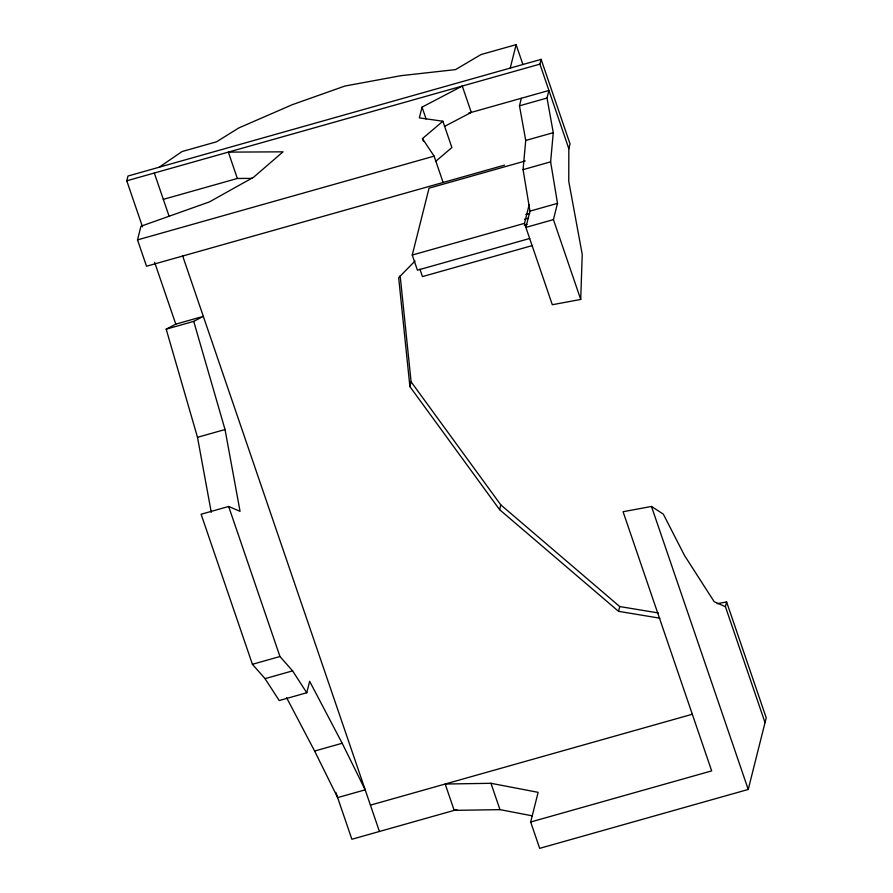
<?xml version="1.0" encoding="UTF-8"?>
<svg xmlns="http://www.w3.org/2000/svg" width="893" height="893" viewBox="0 0 893 893"><rect width="100%" height="100%" fill="white"/><g stroke="black" fill="none" stroke-linecap="round" stroke-linejoin="round"><path stroke-width="1.34" d="M142.512 226.833L126.773 180.799L127.978 176.033L541.125 59.362L570.035 143.918L568.83 148.696L568.763 181.357L582.225 254.371L580.718 299.456L552.309 304.725L524.492 223.339L529.192 204.62M468.602 113.154L548.927 90.472L547.018 98.04L553.269 132.677L550.624 161.856L557.5 203.358L553.426 219.622L525.877 227.402L529.962 211.139L523.075 169.637L525.731 140.447L519.48 105.82L521.378 98.252M504.59 165.116L146.53 266.237L137.522 239.893L140.949 226.242L209.397 201.918L253.623 177.216L283.025 151.832L228.34 152.123L237.348 178.466L252.384 178.377M444.457 126.449L471.281 112.395L462.273 86.063L422.043 107.138L419.342 117.887L442.883 121.236L451.88 147.568L435.538 161.466M529.672 238.487L417.433 270.177L412.253 255.041L429.053 188.166L525.251 160.997M211.261 512.292L197.498 437.313L166.187 329.16L175.776 324.137L203.325 316.368L193.725 321.38L225.036 429.544L240.061 511.332L228.653 506.465L201.115 514.245L252.406 664.303L265.042 678.647L279.208 700.547L306.757 692.767L309.637 681.303L342.175 743.255L365.181 789.825L337.643 797.605L314.626 751.035L286.553 697.589M659.804 618.179L618.536 611.337L499.6 509.669L409.898 386.591L411.093 381.813L400.153 275.669M510.238 68.08L516.121 44.65L481.003 54.562L455.519 69.609L400.924 75.693L344.944 86.029L292.223 104.715L238.777 127.956L216.519 141.808L182.083 151.531L159.2 167.214M568.83 148.696L539.919 64.129L541.125 59.362M499.6 509.669L500.806 504.891L411.093 381.813M717.146 603.701L726.612 601.938L766.227 717.816L748.234 789.457L539.673 848.35L530.676 822.006L538.133 792.337L490.96 783.295L445.183 784.032L454.191 810.364L499.968 809.638L532.306 815.834M618.536 611.337L619.742 606.559L500.806 504.891M765.022 722.593L725.417 606.715L726.612 601.938M415.033 261.024L398.669 277.69L409.898 386.591M423.349 141.239L422.456 138.605L442.883 121.236M126.773 180.799L539.919 64.129M163.319 199.362L237.348 178.466M519.48 105.82L547.018 98.04M137.522 239.893L434.11 156.141L443.118 182.473M525.731 140.447L553.269 132.677M523.075 169.637L550.624 161.856M529.962 211.139L557.5 203.358M525.776 214.443L529.783 213.304M524.582 219.22L528.589 218.082M412.253 255.041L524.492 223.339M524.314 225.203L526.982 224.456M166.187 329.16L193.725 321.38M532.027 245.653L422.456 276.596L419.911 269.139M197.498 437.313L225.036 429.544M252.406 664.303L279.956 656.522L292.591 670.866L306.757 692.767M265.042 678.647L292.591 670.866M314.626 751.035L342.175 743.255M370.416 805.14L692.231 714.266M456.87 809.616L351.875 839.264L335.835 792.337M530.676 822.006L711.676 770.893L623.08 511.722L651.477 506.454L663.32 514.134L684.518 555.491L714.166 601.681L725.417 606.715M619.742 606.559L658.253 612.944M422.456 138.605L434.11 156.141M516.121 44.65L522.874 64.408M553.426 219.622L580.718 299.456M651.477 506.454L748.234 789.457M422.043 107.138L426.095 118.992M490.96 783.295L499.968 809.638M154.322 173.03L169.168 216.452M182.652 255.889L379.425 831.483M154.645 262.33L175.776 324.137M228.653 506.465L279.956 656.522"/></g></svg>
